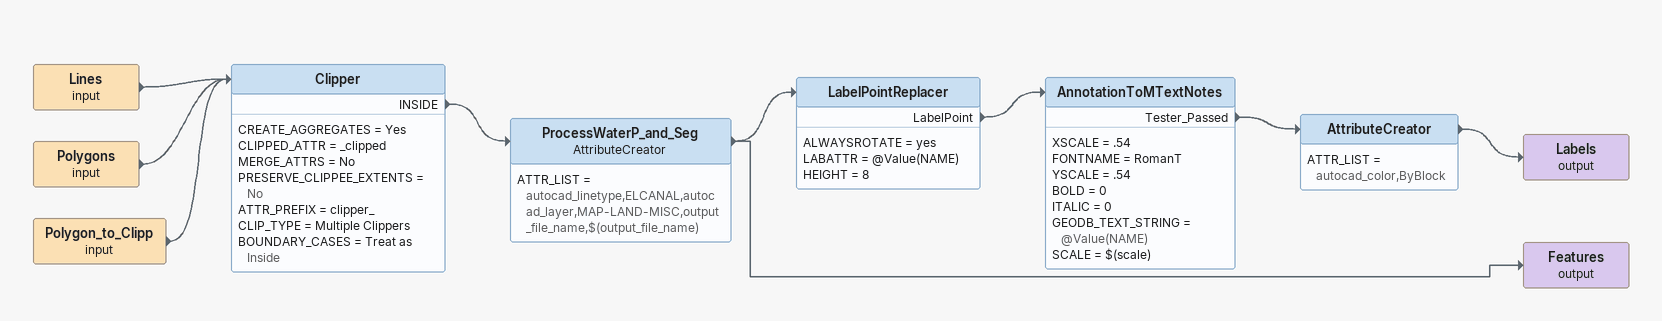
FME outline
Lines (input)
    -> Clipper
Polygons (input)
    -> Clipper
Polygon_to_Clipp (input)
    -> Clipper
Clipper
    CREATE_AGGREGATES = Yes
    CLIPPED_ATTR = _clipped
    MERGE_ATTRS = No
    PRESERVE_CLIPPEE_EXTENTS = No
    ATTR_PREFIX = clipper_
    CLIP_TYPE = Multiple Clippers
    BOUNDARY_CASES = Treat as Inside
    INSIDE -> ProcessWaterP_and_Seg
ProcessWaterP_and_Seg: AttributeCreator
    ATTR_LIST = autocad_linetype,ELCANAL,autocad_layer,MAP-LAND-MISC,output_file_name,$(output_file_name)
    -> LabelPointReplacer
    -> Features (output)
LabelPointReplacer
    ALWAYSROTATE = yes
    LABATTR = @Value(NAME)
    HEIGHT = 8
    LabelPoint -> AnnotationToMTextNotes
AnnotationToMTextNotes
    XSCALE = .54
    FONTNAME = RomanT
    YSCALE = .54
    BOLD = 0
    ITALIC = 0
    GEODB_TEXT_STRING = @Value(NAME)
    SCALE = $(scale)
    Tester_Passed -> AttributeCreator
AttributeCreator
    ATTR_LIST = autocad_color,ByBlock
    -> Labels (output)
Labels (output)
Features (output)
